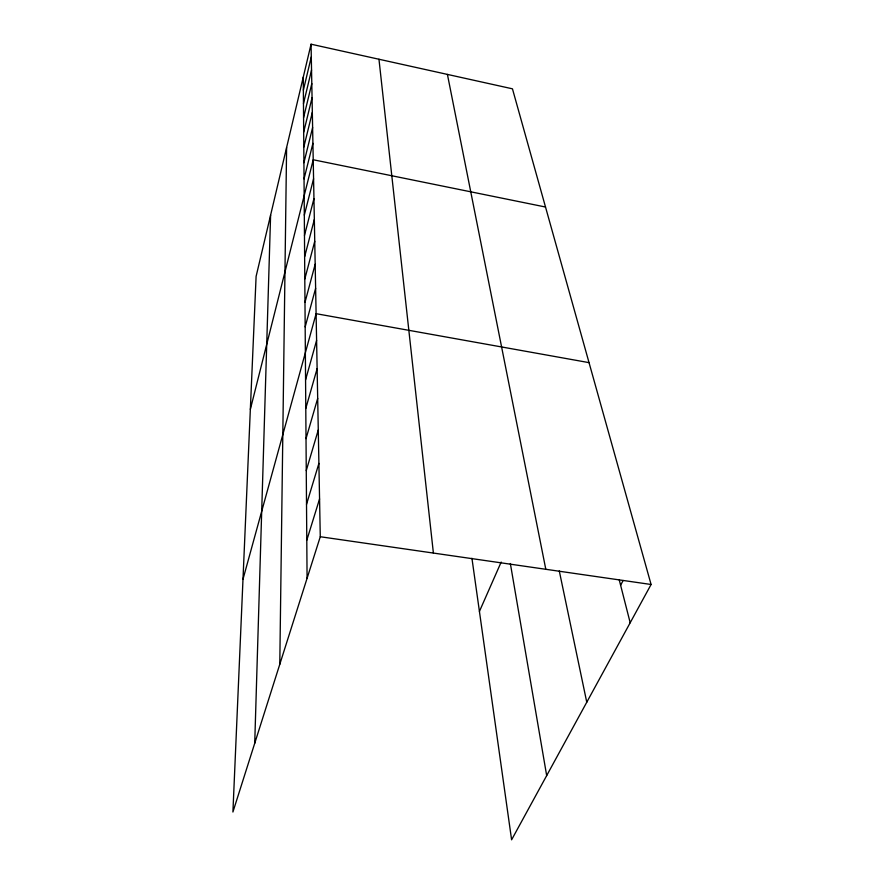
<?xml version="1.0" encoding="UTF-8"?>
<svg xmlns="http://www.w3.org/2000/svg" width="884" height="884" viewBox="0 0 884 884"><rect width="100%" height="100%" fill="white"/><g stroke="black" fill="none" stroke-linecap="round" stroke-linejoin="round"><path stroke-width="1.33" d="M279.786 664.315L286.604 147.54M254.725 743.289L270.603 215.132M311.058 44.2L256.106 276.394L232.912 812.02L320.273 536.732L311.058 44.2L512.455 88.82L651.088 584.49L511.604 839.8L471.934 558.268M303.367 90.157L311.301 56.874M303.477 103.649L311.544 70.002M303.577 117.616L311.798 83.604M303.687 132.103L312.063 97.715M303.798 147.12L312.339 112.345M303.919 162.7L312.616 127.55M304.041 178.877L312.914 143.341M250.349 409.347L313.223 159.761L545.516 207.022M304.317 215.132L313.577 178.767M304.472 235.453L313.953 198.646M304.637 256.725L314.339 219.475M304.803 279.001L314.748 241.31M304.98 302.372L315.179 264.239M305.168 326.903L315.632 288.328M242.989 579.263L316.107 313.687L589.042 362.639M305.577 379.833L316.605 340.406M305.787 408.452L317.135 368.606M306.019 438.652L317.688 398.408M306.262 470.575L318.284 429.956M306.516 504.377L318.903 463.404M306.792 540.223L319.566 498.93M479.426 611.43L501.173 562.069M620.612 585.263L623.121 580.501M320.273 536.732L651.088 584.49M619.275 580.014L630.193 622.756M559.274 570.909L586.766 702.227M447.414 74.411L545.804 569.296M510.355 563.517L546.677 775.611M378.96 59.239L433.392 553.064M303.267 77.118L307.079 578.313"/></g></svg>
